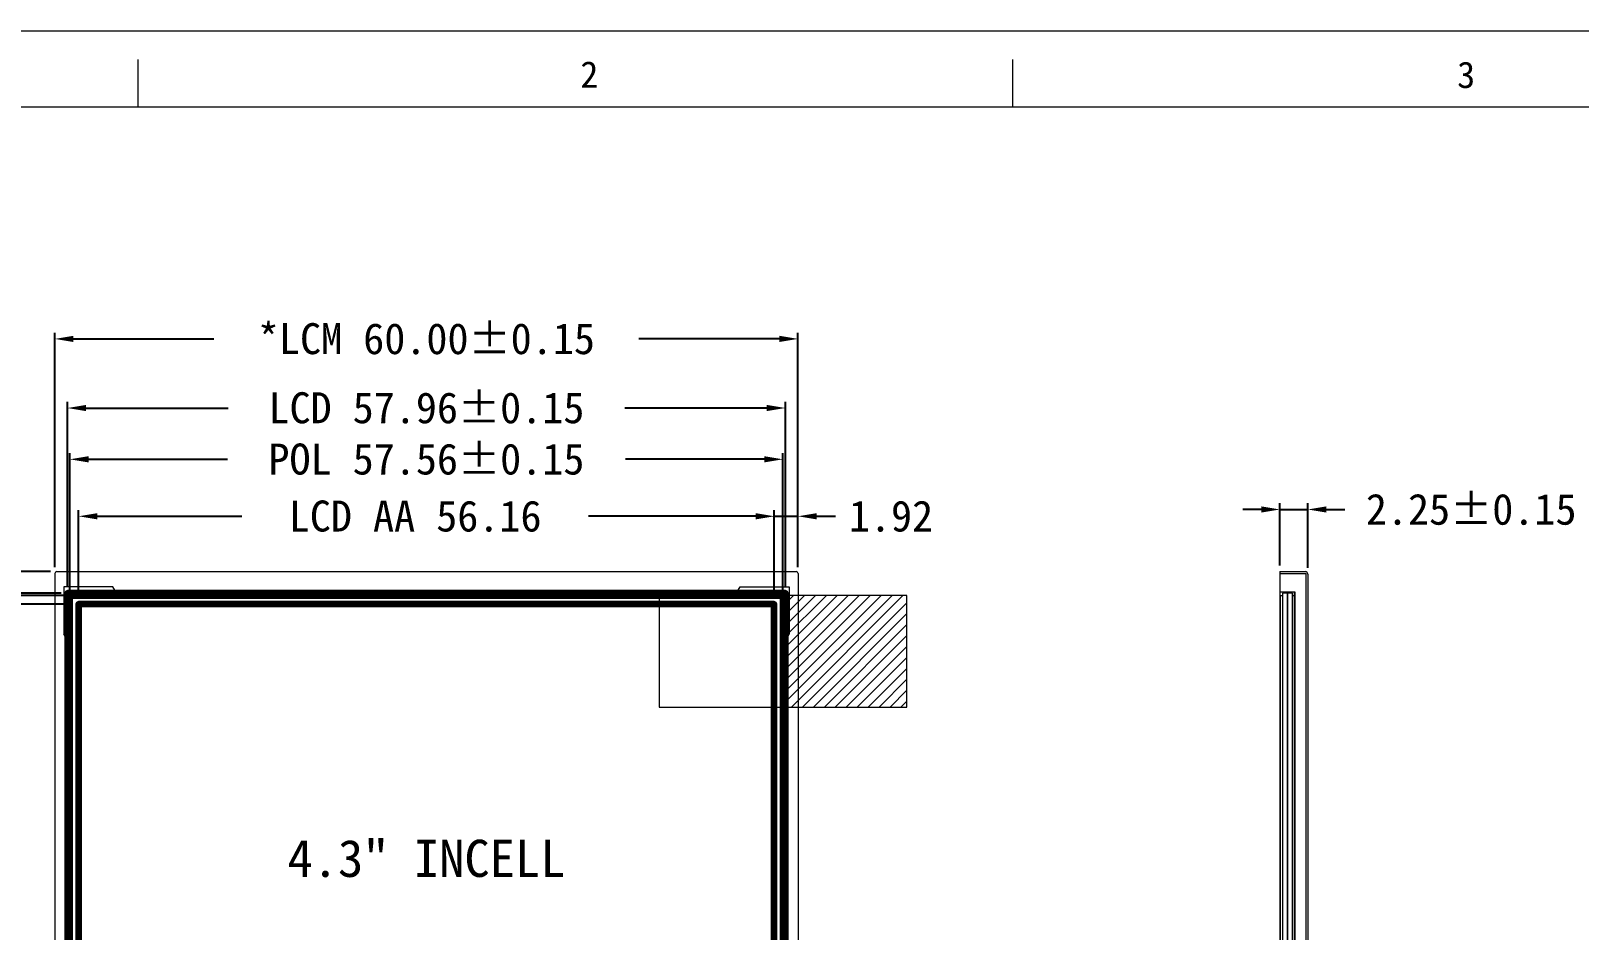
# Model space of a CAD drawing. Header units: inches. Extents: x 240 to 1407, y -538 to -118.
# Drawn here: x 307.6 to 432.6, y -340.9 to -268.3 of the extents above; entities that cross this region are included whole.
import ezdxf

# ---------------------------------------------------------------- set-up
doc = ezdxf.new("R2010")
doc.units = ezdxf.units.IN
doc.header["$LTSCALE"] = 1.21
doc.header["$MEASUREMENT"] = 0
doc.header["$PDMODE"] = 3
doc.header["$PDSIZE"] = 0.3125
doc.layers.get('0').update_dxf_attribs({"linetype": 'CONTINUOUS'})
doc.layers.get('Defpoints').update_dxf_attribs({"linetype": 'CONTINUOUS'})
for name, color, linetype, lineweight in [('2ITO.drawing', 4, 'CONTINUOUS', 100), ('FPC', 40, 'CONTINUOUS', 20), ('LCD', 1, 'CONTINUOUS', 18)]:
    doc.layers.add(name, color=color, linetype=linetype, lineweight=lineweight)
for name, color, linetype in [('BL', 7, 'CONTINUOUS'), ('TXT', 6, 'CONTINUOUS'), ('标 注', 3, 'CONTINUOUS')]:
    doc.layers.add(name, color=color, linetype=linetype)
doc.styles.add('仿宋', font='', dxfattribs={"height": 2.5})
doc.styles.add('宋体', font='')
doc.styles.add('黑体', font='')
doc.styles.get('仿宋').set_extended_font_data('FangSong_GB2312')
doc.styles.get('宋体').set_extended_font_data('SimSun')
doc.styles.get('黑体').set_extended_font_data('楷体_GB2312')
doc.dimstyles.new('HC-1', dxfattribs={"dimtxt": 2.5, "dimasz": 1.5, "dimexe": 0.5, "dimexo": 0.5, "dimgap": 0.9, "dimtad": 0, "dimzin": 0, "dimdsep": 46, "dimtxsty": '仿宋', "dimcen": 0.5, "dimclrd": 3, "dimclre": 3, "dimclrt": 3, "dimazin": 0, "dimtfac": 1, "dimtmove": 0, "dimatfit": 3, "dimfxl": 1, "dimtolj": 1, "dimtzin": 0, "dimarcsym": 0})

# ---------------------------------------------------------------- blocks, each defined once
blk = doc.blocks.new('*D199')
at = {"color": 0, "lineweight": -2}
for p, q in [((309.57, -311.61), (309.57, -292.67)), ((311.07, -293.17), (322.42, -293.17)), ((368.07, -293.17), (356.72, -293.17)), ((369.57, -311.61), (369.57, -292.67))]:
    blk.add_line(p, q, dxfattribs=at)
at = {"color": 0}
for points in [[(311.07, -292.92), (311.07, -293.42), (309.57, -293.17)], [(368.07, -292.92), (368.07, -293.42), (369.57, -293.17)]]:
    blk.add_solid(points, dxfattribs=at)
at = {"layer": 'Defpoints', "color": 0}
for p in [(369.57, -293.17), (309.57, -312.11), (369.57, -312.11)]:
    blk.add_point(p, dxfattribs=at)
at = {"color": 7, "lineweight": 5, "insert": (339.57, -293.17), "char_height": 2.5, "attachment_point": 5, "style": '仿宋'}
blk.add_mtext('\\A1;*LCM 60.00%%P0.15', dxfattribs=at)
blk = doc.blocks.new('*D200')
at = {"color": 0, "lineweight": -2}
for p, q in [((309.22, -311.96), (287.15, -311.96)), ((287.65, -313.46), (287.65, -345.11)), ((287.65, -412.96), (287.65, -381.31)), ((309.45, -414.46), (287.15, -414.46))]:
    blk.add_line(p, q, dxfattribs=at)
at = {"color": 0}
for points in [[(287.4, -313.46), (287.9, -313.46), (287.65, -311.96)], [(287.4, -412.96), (287.9, -412.96), (287.65, -414.46)]]:
    blk.add_solid(points, dxfattribs=at)
at = {"layer": 'Defpoints', "color": 0}
for p in [(287.65, -311.96), (309.72, -311.96), (309.95, -414.46)]:
    blk.add_point(p, dxfattribs=at)
at = {"color": 7, "lineweight": 5, "insert": (287.65, -363.21), "char_height": 2.5, "attachment_point": 5, "rotation": 90, "style": '仿宋'}
blk.add_mtext('\\A1;*LCM 102.50%%P0.15', dxfattribs=at)
blk = doc.blocks.new('*D201')
at = {"color": 0, "lineweight": -2}
for p, q in [((310.59, -313.19), (310.59, -298.25)), ((368.55, -313.19), (368.55, -298.25)), ((312.09, -298.75), (323.56, -298.75)), ((367.05, -298.75), (355.59, -298.75))]:
    blk.add_line(p, q, dxfattribs=at)
at = {"color": 0}
for points in [[(312.09, -298.5), (312.09, -299), (310.59, -298.75)], [(367.05, -298.5), (367.05, -299), (368.55, -298.75)]]:
    blk.add_solid(points, dxfattribs=at)
at = {"layer": 'Defpoints', "color": 0}
for p in [(368.55, -298.75), (310.59, -313.69), (368.55, -313.69)]:
    blk.add_point(p, dxfattribs=at)
at = {"color": 7, "lineweight": 5, "insert": (339.57, -298.75), "char_height": 2.5, "attachment_point": 5, "style": '仿宋'}
blk.add_mtext('\\A1;LCD 57.96%%P0.15', dxfattribs=at)
blk = doc.blocks.new('*D202')
at = {"color": 0, "lineweight": -2}
for p, q in [((311.49, -314.09), (311.49, -306.99)), ((367.65, -314.09), (367.65, -306.99)), ((312.99, -307.49), (324.66, -307.49)), ((366.15, -307.49), (352.65, -307.49))]:
    blk.add_line(p, q, dxfattribs=at)
at = {"color": 0}
for points in [[(312.99, -307.24), (312.99, -307.74), (311.49, -307.49)], [(366.15, -307.24), (366.15, -307.74), (367.65, -307.49)]]:
    blk.add_solid(points, dxfattribs=at)
at = {"layer": 'Defpoints', "color": 0}
for p in [(367.65, -307.49), (311.49, -314.59), (367.65, -314.59)]:
    blk.add_point(p, dxfattribs=at)
at = {"color": 7, "lineweight": 5, "insert": (338.66, -307.49), "char_height": 2.5, "attachment_point": 5, "style": '仿宋'}
blk.add_mtext('\\A1;LCD AA 56.16', dxfattribs=at)
blk = doc.blocks.new('*D203')
at = {"color": 0, "lineweight": -2}
for p, q in [((310.09, -313.69), (292.76, -313.69)), ((293.26, -315.19), (293.26, -346.92)), ((293.26, -410.69), (293.26, -378.96)), ((310.09, -412.19), (292.76, -412.19))]:
    blk.add_line(p, q, dxfattribs=at)
at = {"color": 0}
for points in [[(293.01, -315.19), (293.51, -315.19), (293.26, -313.69)], [(293.01, -410.69), (293.51, -410.69), (293.26, -412.19)]]:
    blk.add_solid(points, dxfattribs=at)
at = {"layer": 'Defpoints', "color": 0}
for p in [(310.59, -313.69), (293.26, -412.19), (310.59, -412.19)]:
    blk.add_point(p, dxfattribs=at)
at = {"color": 7, "lineweight": 5, "insert": (293.26, -362.94), "char_height": 2.5, "attachment_point": 5, "rotation": 90, "style": '仿宋'}
blk.add_mtext('\\A1;LCD 98.50%%P0.15', dxfattribs=at)
blk = doc.blocks.new('*D204')
at = {"color": 0, "lineweight": -2}
for p, q in [((310.99, -314.59), (304.24, -314.59)), ((304.74, -316.09), (304.74, -346.22)), ((304.74, -406.69), (304.74, -374.8)), ((310.99, -408.19), (304.24, -408.19))]:
    blk.add_line(p, q, dxfattribs=at)
at = {"color": 0}
for points in [[(304.49, -316.09), (304.99, -316.09), (304.74, -314.59)], [(304.49, -406.69), (304.99, -406.69), (304.74, -408.19)]]:
    blk.add_solid(points, dxfattribs=at)
at = {"layer": 'Defpoints', "color": 0}
for p in [(304.74, -314.59), (311.49, -314.59), (311.49, -408.19)]:
    blk.add_point(p, dxfattribs=at)
at = {"color": 7, "lineweight": 5, "insert": (304.74, -360.51), "char_height": 2.5, "attachment_point": 5, "rotation": 90, "style": '仿宋'}
blk.add_mtext('\\A1;LCD AA 93.60', dxfattribs=at)
blk = doc.blocks.new('*D205')
at = {"color": 0, "lineweight": -2}
for p, q in [((310.79, -313.39), (310.79, -302.39)), ((368.35, -313.39), (368.35, -302.39)), ((312.29, -302.89), (323.5, -302.89)), ((366.85, -302.89), (355.65, -302.89))]:
    blk.add_line(p, q, dxfattribs=at)
at = {"color": 0}
for points in [[(312.29, -302.64), (312.29, -303.14), (310.79, -302.89)], [(366.85, -302.64), (366.85, -303.14), (368.35, -302.89)]]:
    blk.add_solid(points, dxfattribs=at)
at = {"layer": 'Defpoints', "color": 0}
for p in [(368.35, -302.89), (310.79, -313.89), (368.35, -313.89)]:
    blk.add_point(p, dxfattribs=at)
at = {"color": 7, "lineweight": 5, "insert": (339.57, -302.89), "char_height": 2.5, "attachment_point": 5, "style": '仿宋'}
blk.add_mtext('\\A1;POL 57.56%%P0.15', dxfattribs=at)
blk = doc.blocks.new('*D206')
at = {"color": 0, "lineweight": -2}
for p, q in [((310.29, -313.89), (298.39, -313.89)), ((298.89, -315.39), (298.89, -345.46)), ((298.89, -407.69), (298.89, -377.62)), ((310.29, -409.19), (298.39, -409.19))]:
    blk.add_line(p, q, dxfattribs=at)
at = {"color": 0}
for points in [[(298.64, -315.39), (299.14, -315.39), (298.89, -313.89)], [(298.64, -407.69), (299.14, -407.69), (298.89, -409.19)]]:
    blk.add_solid(points, dxfattribs=at)
at = {"layer": 'Defpoints', "color": 0}
for p in [(310.79, -313.89), (298.89, -409.19), (310.79, -409.19)]:
    blk.add_point(p, dxfattribs=at)
at = {"color": 7, "lineweight": 5, "insert": (298.89, -361.54), "char_height": 2.5, "attachment_point": 5, "rotation": 90, "style": '仿宋'}
blk.add_mtext('\\A1;POL 95.30%%P0.15', dxfattribs=at)
blk = doc.blocks.new('*D208')
at = {"color": 0, "lineweight": -2}
for p, q in [((367.65, -314.09), (367.65, -306.99)), ((369.57, -311.61), (369.57, -306.99)), ((366.15, -307.49), (364.65, -307.49)), ((367.65, -307.49), (369.57, -307.49)), ((371.07, -307.49), (372.6, -307.49))]:
    blk.add_line(p, q, dxfattribs=at)
at = {"color": 0}
for points in [[(366.15, -307.24), (366.15, -307.74), (367.65, -307.49)], [(371.07, -307.24), (371.07, -307.74), (369.57, -307.49)]]:
    blk.add_solid(points, dxfattribs=at)
at = {"layer": 'Defpoints', "color": 0}
for p in [(369.57, -307.49), (369.57, -312.11), (367.65, -314.59)]:
    blk.add_point(p, dxfattribs=at)
at = {"color": 7, "lineweight": 5, "insert": (377.08, -307.49), "char_height": 2.5, "attachment_point": 5, "style": '仿宋'}
blk.add_mtext('\\A1;1.92', dxfattribs=at)
blk = doc.blocks.new('*D209')
at = {"color": 0, "lineweight": -2}
for p, q in [((304.74, -310.46), (304.74, -308.96)), ((309.22, -311.96), (304.24, -311.96)), ((304.74, -314.59), (304.74, -311.96)), ((310.99, -314.59), (304.24, -314.59)), ((304.74, -316.09), (304.74, -317.59))]:
    blk.add_line(p, q, dxfattribs=at)
at = {"color": 0}
for points in [[(304.49, -310.46), (304.99, -310.46), (304.74, -311.96)], [(304.49, -316.09), (304.99, -316.09), (304.74, -314.59)]]:
    blk.add_solid(points, dxfattribs=at)
at = {"layer": 'Defpoints', "color": 0}
for p in [(304.74, -311.96), (309.72, -311.96), (311.49, -314.59)]:
    blk.add_point(p, dxfattribs=at)
at = {"color": 7, "lineweight": 5, "insert": (304.74, -304.25), "char_height": 2.5, "attachment_point": 5, "rotation": 90, "style": '仿宋'}
blk.add_mtext('\\A1;2.63', dxfattribs=at)
blk = doc.blocks.new('*D211')
at = {"color": 0, "lineweight": -2}
for p, q in [((406.98, -306.94), (405.48, -306.94)), ((408.48, -311.46), (408.48, -306.44)), ((408.48, -306.94), (410.73, -306.94)), ((410.73, -311.66), (410.73, -306.44)), ((412.23, -306.94), (413.73, -306.94))]:
    blk.add_line(p, q, dxfattribs=at)
at = {"color": 0}
for points in [[(406.98, -306.69), (406.98, -307.19), (408.48, -306.94)], [(412.23, -306.69), (412.23, -307.19), (410.73, -306.94)]]:
    blk.add_solid(points, dxfattribs=at)
at = {"layer": 'Defpoints', "color": 0}
for p in [(410.73, -306.94), (408.48, -311.96), (410.73, -312.16)]:
    blk.add_point(p, dxfattribs=at)
at = {"color": 7, "lineweight": 5, "insert": (423.92, -306.94), "char_height": 2.5, "attachment_point": 5, "style": '仿宋'}
blk.add_mtext('\\A1;2.25%%P0.15', dxfattribs=at)
blk = doc.blocks.new('zw$7216')
at = {"layer": '2ITO.drawing', "linetype": 'Continuous', "lineweight": 100}
for points in [[(-28.98, -48.2), (28.98, -48.2), (28.98, 47.7), (-28.98, 47.7)], [(-28.98, -50.8), (28.98, -50.8), (28.98, 47.7), (-28.98, 47.7)], [(-28.08, -46.8), (28.08, -46.8), (28.08, 46.8), (-28.08, 46.8)]]:
    blk.add_lwpolyline(points, close=True, dxfattribs=at)
at = {"layer": '2ITO.drawing', "color": 6}
blk.add_lwpolyline([(-28.78, 47.5), (28.78, 47.5), (28.78, -47.8), (-28.78, -47.8)], close=True, dxfattribs=at)
at = {"layer": 'LCD', "color": 4, "insert": (0, 26.26), "char_height": 3, "width": 41.861, "attachment_point": 5, "style": '黑体'}
blk.add_mtext('{\\fSimSun|b0|i0|c134|p34;4.3" INCELL}', dxfattribs=at)

msp = doc.modelspace()

# ---------------------------------------------------------------- hatches: boundary and pattern name
at = {"lineweight": 5}
h = msp.add_hatch(dxfattribs=at)
h.set_pattern_fill('ANSI31', color=1, scale=5)
h.set_pattern_definition([(45, (94.0034, -15.4526), (-0.4419417, 0.4419417), [])])
h.paths.add_polyline_path([(378.355, -313.888), (368.355, -313.888), (368.355, -322.888), (378.355, -322.888)])

# ---------------------------------------------------------------- linework, layer by layer
at = {"color": 7, "linetype": 'Continuous', "lineweight": 5}
for p, q in [((239.527, -268.312), (604.932, -268.312)), ((314.491, -313.588), (314.241, -313.188)), ((364.658, -313.588), (364.908, -313.188)), ((310.495, -317.348), (310.295, -316.998)), ((368.655, -317.348), (368.855, -316.998))]:
    msp.add_line(p, q, dxfattribs=at)
at = {"linetype": 'Continuous', "lineweight": 5}
for p, q in [((316.286, -274.432), (316.286, -270.607)), ((386.925, -274.432), (386.925, -270.607)), ((245.647, -274.432), (598.812, -274.432))]:
    msp.add_line(p, q, dxfattribs=at)
at = {"linetype": 'ByBlock', "lineweight": 5}
for p, q in [((408.481, -311.958), (408.481, -414.458)), ((408.48, -313.588), (409.691, -313.588)), ((409.691, -313.588), (409.691, -408.835))]:
    msp.add_line(p, q, dxfattribs=at)
at = {"color": 7, "lineweight": 5}
for p, q in [((314.241, -313.188), (310.295, -313.188)), ((364.908, -313.188), (368.855, -313.188))]:
    msp.add_line(p, q, dxfattribs=at)
at = {"color": 5, "linetype": 'ByBlock', "lineweight": 5}
msp.add_line((409.631, -313.588), (409.631, -408.835), dxfattribs=at)
at = {"color": 4, "lineweight": 5}
for points in [[(408.681, -409.588), (409.081, -409.588), (409.081, -313.688), (408.681, -313.688)], [(409.081, -412.188), (409.481, -412.188), (409.481, -313.688), (409.081, -313.688)]]:
    msp.add_lwpolyline(points, close=True, dxfattribs=at)
at = {"color": 0, "lineweight": 5}
msp.add_lwpolyline([(358.355, -322.888), (378.355, -322.888), (378.355, -313.888), (358.355, -313.888)], close=True, dxfattribs=at)
at = {"color": 6, "lineweight": 5}
for points in [[(408.531, -313.888), (408.681, -313.888), (408.681, -409.188), (408.531, -409.188)], [(409.481, -313.888), (409.631, -313.888), (409.631, -409.188), (409.481, -409.188)]]:
    msp.add_lwpolyline(points, close=True, dxfattribs=at)
at = {"layer": 'BL', "color": 4, "lineweight": 5}
for p, q in [((408.481, -311.958), (410.531, -311.958)), ((408.481, -311.958), (408.481, -312.108)), ((408.481, -312.108), (410.581, -312.108)), ((410.581, -312.108), (410.581, -413.289)), ((410.731, -312.158), (410.731, -413.812))]:
    msp.add_line(p, q, dxfattribs=at)
at = {"layer": 'BL', "color": 0, "lineweight": 5}
for p, q in [((310.295, -313.188), (310.295, -316.998)), ((368.855, -313.188), (368.855, -316.998))]:
    msp.add_line(p, q, dxfattribs=at)
at = {"layer": 'BL', "color": 4, "lineweight": 5}
msp.add_arc((410.531, -312.158), 0.2, 0, 90, dxfattribs=at)
at = {"layer": 'FPC', "color": 0, "lineweight": 5}
for p, q in [((309.575, -312.108), (309.575, -414.308)), ((309.725, -311.958), (369.425, -311.958)), ((369.575, -312.108), (369.575, -414.308)), ((314.491, -313.588), (364.658, -313.588)), ((310.495, -317.348), (310.495, -413.688)), ((368.655, -317.348), (368.655, -413.688))]:
    msp.add_line(p, q, dxfattribs=at)
msp.add_arc((309.725, -312.108), 0.15, 90, 180, dxfattribs=at)
at = {"layer": 'TXT', "color": 0, "lineweight": 5}
msp.add_arc((369.425, -312.108), 0.15, 0, 90, dxfattribs=at)

# ---------------------------------------------------------------- block references
at = {"layer": '标 注', "color": 5}
msp.add_blockref('zw$7216', (339.575, -361.388), dxfattribs=at)

# ---------------------------------------------------------------- texts
at = {"color": 4, "linetype": 'Continuous', "lineweight": 5, "style": '宋体'}
for s, p in [('2', (351.996, -272.895)), ('3', (422.785, -272.92))]:
    msp.add_text(s, height=2.142, rotation=0, dxfattribs=at).set_placement(p)

# ---------------------------------------------------------------- dimensions: what is measured, and where the dimension line sits
at = {"color": 3, "lineweight": 5}
for base, p1, p2, text, override, picture, middle in [((369.575, -293.166), (309.575, -312.108), (369.575, -312.108), '*LCM <>%%P0.15', {"dimclrd": 0, "dimclre": 0, "dimclrt": 7, "dimfxl": 0.5, "dimarcsym": 2}, '*D199', (339.575, -293.166)), ((368.555, -298.747), (310.595, -313.688), (368.555, -313.688), 'LCD <>%%P0.15', {"dimclrd": 0, "dimclre": 0, "dimclrt": 7, "dimfxl": 0.5, "dimarcsym": 2}, '*D201', (339.575, -298.747)), ((368.355, -302.887), (310.795, -313.888), (368.355, -313.888), 'POL <>%%P0.15', {"dimclrd": 0, "dimclre": 0, "dimclrt": 7, "dimfxl": 0.5, "dimarcsym": 2}, '*D205', (339.575, -302.887)), ((410.731, -306.938), (408.481, -311.958), (410.731, -312.158), '<>%%P0.15', {"dimtxsty": '仿宋', "dimclrd": 0, "dimclre": 0, "dimclrt": 7, "dimfxl": 0.5, "dimarcsym": 2}, '*D211', (423.917, -306.938))]:
    dim = msp.add_linear_dim(base=base, p1=p1, p2=p2, text=text, dimstyle='HC-1', override=override, dxfattribs=at)
    dim.commit()
    dim.dimension.update_dxf_attribs({"geometry": picture, "text_midpoint": middle})
dim = msp.add_linear_dim(base=(304.738, -311.958), p1=(311.495, -314.588), p2=(309.725, -311.958), angle=90, dimstyle='HC-1', override={"dimclrd": 0, "dimclre": 0, "dimclrt": 7, "dimfxl": 0.5, "dimarcsym": 2}, dxfattribs=at)
dim.commit()
dim.dimension.update_dxf_attribs({"geometry": '*D209', "text_midpoint": (304.738, -304.249)})
dim = msp.add_linear_dim(base=(367.655, -307.486), p1=(311.495, -314.588), p2=(367.655, -314.588), text='LCD AA <>', dimstyle='HC-1', override={"dimclrd": 0, "dimclre": 0, "dimclrt": 7, "dimfxl": 0.5, "dimarcsym": 2}, dxfattribs=at)
dim.commit()
dim.dimension.update_dxf_attribs({"geometry": '*D202', "text_midpoint": (338.658, -307.486), "dimtype": 160})
dim = msp.add_linear_dim(base=(369.575, -307.486), p1=(367.655, -314.588), p2=(369.575, -312.108), dimstyle='HC-1', override={"dimclrd": 0, "dimclre": 0, "dimclrt": 7, "dimfxl": 0.5, "dimarcsym": 2}, dxfattribs=at)
dim.commit()
dim.dimension.update_dxf_attribs({"geometry": '*D208', "text_midpoint": (377.076, -307.486), "dimtype": 160})
for base, p1, p2, text, picture, middle in [((287.651, -311.958), (309.952, -414.458), (309.725, -311.958), '*LCM <>%%P0.15', '*D200', (287.651, -363.208)), ((304.738, -314.588), (311.495, -408.188), (311.495, -314.588), 'LCD AA <>', '*D204', (304.738, -360.508))]:
    dim = msp.add_linear_dim(base=base, p1=p1, p2=p2, angle=90, text=text, dimstyle='HC-1', override={"dimclrd": 0, "dimclre": 0, "dimclrt": 7, "dimfxl": 0.5, "dimarcsym": 2}, dxfattribs=at)
    dim.commit()
    dim.dimension.update_dxf_attribs({"geometry": picture, "text_midpoint": middle, "dimtype": 160})
for base, p1, p2, text, picture, middle in [((293.261, -412.188), (310.595, -313.688), (310.595, -412.188), 'LCD <>%%P0.15', '*D203', (293.261, -362.938)), ((298.887, -409.188), (310.795, -313.888), (310.795, -409.188), 'POL <>%%P0.15', '*D206', (298.887, -361.538))]:
    dim = msp.add_linear_dim(base=base, p1=p1, p2=p2, angle=90, text=text, dimstyle='HC-1', override={"dimclrd": 0, "dimclre": 0, "dimclrt": 7, "dimfxl": 0.5, "dimarcsym": 2}, dxfattribs=at)
    dim.commit()
    dim.dimension.update_dxf_attribs({"geometry": picture, "text_midpoint": middle})

doc.saveas('drawing.dxf')
